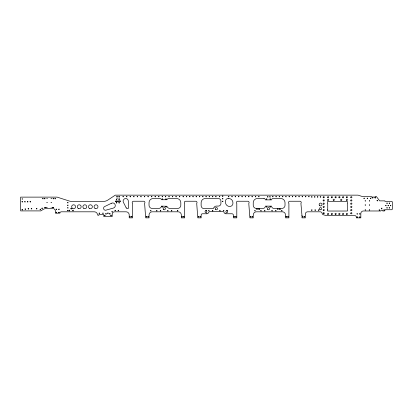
<?xml version="1.0" encoding="UTF-8"?>
<svg xmlns="http://www.w3.org/2000/svg" width="413" height="413" viewBox="0 0 413 413"><rect width="100%" height="100%" fill="white"/><g stroke="black" fill="none" stroke-linecap="round" stroke-linejoin="round"><path stroke-width="0.62" d="M206.732 213.769L206.846 213.764A2.086 2.086 0 0 0 208.715 212.328A1.301 1.301 0 0 1 209.84 211.683L222.943 211.683A1.301 1.301 0 0 1 224.001 212.225A2.086 2.086 0 0 0 225.906 213.764L226.014 213.769M206.846 213.764L202.463 213.764A1.301 1.301 0 0 0 201.162 215.07L201.162 217.857L197.775 217.857L196.712 203.397A1.306 1.306 0 0 0 196.567 201.544L196.356 201.394A1.306 1.306 0 0 0 195.607 201.239L185.607 201.239A1.301 1.301 0 0 0 184.879 201.461L184.683 201.621A1.301 1.301 0 0 0 184.694 203.47L184.694 217.857L181.307 217.857L181.307 214.941A3.128 3.128 0 0 0 178.184 211.812L152.185 211.812A3.128 3.128 0 0 0 149.057 214.941L149.057 217.857L145.67 217.857L144.607 203.397A1.306 1.306 0 0 0 144.462 201.544L144.251 201.394A1.306 1.306 0 0 0 143.502 201.239L133.502 201.239A1.301 1.301 0 0 0 132.779 201.461L132.578 201.621A1.301 1.301 0 0 0 132.594 203.47L132.594 217.857L129.207 217.857L129.207 214.941A3.128 3.128 0 0 0 126.079 211.812L114.566 211.812A2.344 2.344 0 0 0 112.222 214.161L112.222 216.505L103.782 216.505L103.782 214.548L98.883 214.548L98.883 215.333L97.582 215.07A3.258 3.258 0 0 0 94.324 211.812L61.238 211.812A1.301 1.301 0 0 0 59.937 213.118L55.507 213.247L55.507 211.502A3.128 3.128 0 0 0 52.379 208.374L47.082 208.374A7.816 7.816 0 0 0 42.875 209.603L40.841 210.904L20.65 210.904L20.65 197.12L57.123 197.12L69.239 201.017A7.816 7.816 0 0 0 71.635 201.394L103.487 201.394A7.816 7.816 0 0 0 107.798 200.099L115.294 195.142L358.092 195.142L362.263 196.521L371.38 196.521L371.38 197.042L375.288 197.042L375.288 196.521L376.382 196.521L379.661 200.873L384.926 200.873L384.926 201.394L391.829 201.394L392.35 201.916L392.35 209.21L391.829 209.732L384.926 209.732L384.926 210.46L384.405 210.981L382.712 210.981A0.914 0.914 0 0 0 381.798 210.067A0.914 0.914 0 0 0 380.889 210.981L363.435 210.981A2.607 2.607 0 0 0 360.828 213.588L360.828 217.857L356.398 217.857L356.398 217.414A1.951 1.951 0 0 0 354.447 215.462L325.79 215.462L323.302 214.755A1.564 1.564 0 0 1 322.197 213.65A1.951 1.951 0 0 0 320.245 211.812L307.577 211.812A2.215 2.215 0 0 0 305.367 214.027L305.367 217.857L301.98 217.857L301.98 215.462M225.906 213.764L231.91 213.764A1.502 1.502 0 0 1 233.412 215.266L233.412 217.857L236.799 217.857L236.799 203.47A1.301 1.301 0 0 1 236.783 201.621L236.985 201.461A1.301 1.301 0 0 1 237.707 201.239L247.712 201.239A1.306 1.306 0 0 1 248.456 201.405L248.662 201.554A1.306 1.306 0 0 1 248.786 203.403L249.875 217.857L253.262 217.857L253.262 214.941A3.128 3.128 0 0 1 256.39 211.812L282.389 211.812A3.128 3.128 0 0 1 285.512 214.941L285.512 217.857L288.899 217.857L288.899 203.47A1.301 1.301 0 0 1 288.888 201.621L289.085 201.461A1.301 1.301 0 0 1 289.812 201.239L299.812 201.239A1.306 1.306 0 0 1 300.561 201.394L300.772 201.544A1.306 1.306 0 0 1 300.917 203.397L301.98 215.643M377.017 200.579C377.673 201.998 378.04 199.391 377.017 200.579M105.661 213.8C106.358 215.379 106.812 212.514 105.661 213.8M115.299 201.167L115.635 201.735L120.472 201.73L120.766 201.394L120.426 200.873L115.304 201.126M327.354 209.938L327.354 210.511A0.521 0.521 0 0 0 327.876 211.033L347.152 211.033A0.521 0.521 0 0 0 347.674 210.511L347.333 209.603L347.281 203.609L347.658 203.32L347.674 202.045A0.521 0.521 0 0 0 347.152 201.523L327.876 201.523A0.521 0.521 0 0 0 327.354 202.045L327.364 203.32L327.741 203.609L327.741 209.603L327.364 209.892M383.811 210C384.307 211.265 384.756 209.03 383.811 210M110.679 215.41C111.288 217.021 111.892 214.182 110.679 215.41M111.877 211.714C112.3 213.005 112.878 210.795 111.877 211.714M22.09 198.932C22.41 199.923 22.865 198.23 22.09 198.932M21.966 201.683C22.447 203.175 23.128 200.63 21.966 201.683M21.966 209.628C22.447 211.12 23.128 208.575 21.966 209.628M24.651 201.683C25.126 203.175 25.807 200.63 24.651 201.683M25.038 209.03C25.518 210.522 26.2 207.976 25.038 209.03M27.33 201.683C27.81 203.175 28.492 200.63 27.33 201.683M28.115 208.73C28.59 210.222 29.277 207.677 28.115 208.73M30.015 201.683C30.495 203.175 31.176 200.63 30.015 201.683M31.187 208.611C31.667 210.103 32.348 207.558 31.187 208.611M36.344 208.611C36.824 210.103 37.506 207.558 36.344 208.611M40.046 209.37C40.526 210.862 41.207 208.317 40.046 209.37M42.647 198.514C43.097 199.902 43.732 197.528 42.647 198.514M41.816 208.224C42.296 209.716 42.978 207.171 41.816 208.224M44.475 198.514C44.919 199.902 45.554 197.528 44.475 198.514M44.599 207.532L45.053 207.656L44.599 207.532M45.642 207.532L46.096 207.656L45.642 207.532M46.912 198.493L47.165 198.56L46.912 198.493M46.912 202.613L47.165 202.68L46.912 202.613M46.912 207.558L47.154 207.662L46.927 207.527M51.083 198.493L51.336 198.56L51.083 198.493M51.083 202.613L51.336 202.68L51.083 202.613M51.083 207.558L51.114 207.502M53.07 198.514C53.514 199.902 54.155 197.528 53.07 198.514M52.152 207.532L52.606 207.656L52.152 207.532M53.194 207.532L53.649 207.656L53.194 207.532M54.893 198.514C55.342 199.902 55.977 197.528 54.893 198.514M56.065 209.246C56.514 210.64 57.149 208.26 56.065 209.246M56.065 212.37C56.514 213.764 57.149 211.389 56.065 212.37M58.672 209.246C59.116 210.64 59.756 208.26 58.672 209.246M58.672 212.37C59.116 213.764 59.756 211.389 58.672 212.37M67.582 202.607C67.995 203.903 68.584 201.694 67.582 202.607M67.582 205.215C67.995 206.505 68.584 204.301 67.582 205.215M67.582 207.822C67.995 209.112 68.584 206.908 67.582 207.822M67.582 210.424C67.995 211.719 68.584 209.51 67.582 210.424M68.992 210.393C69.565 212.184 70.386 209.128 68.992 210.393M70.814 208.565C71.387 210.356 72.208 207.305 70.814 208.565M72.636 210.393C73.215 212.184 74.03 209.128 72.636 210.393M99.074 213.16C99.492 214.455 100.08 212.246 99.074 213.16M102.723 213.16C103.136 214.455 103.73 212.246 102.723 213.16M107.587 213.134C108.113 214.775 108.862 211.977 107.587 213.134M116.218 199.598C116.698 201.09 117.38 198.545 116.218 199.598M114.969 210.424C115.382 211.719 115.976 209.51 114.969 210.424M116.74 196.474C117.22 197.966 117.901 195.421 116.74 196.474M116.218 202.726C116.698 204.218 117.38 201.673 116.218 202.726M116.869 198.07C117.189 199.061 117.633 197.378 116.869 198.07M118.825 196.474C119.305 197.966 119.987 195.421 118.825 196.474M118.825 199.598C119.305 201.09 119.987 198.545 118.825 199.598M118.949 198.07C119.259 199.066 119.734 197.368 118.949 198.07M118.825 202.726C119.305 204.218 119.987 201.673 118.825 202.726M118.092 210.424C118.51 211.719 119.099 209.51 118.092 210.424M122.914 196.511C123.327 197.806 123.921 195.602 122.914 196.511M126.476 196.511C126.889 197.806 127.483 195.602 126.476 196.511M130.038 196.511C130.456 197.806 131.045 195.602 130.038 196.511M129.677 216.649C130.152 218.141 130.833 215.596 129.677 216.649M133.606 196.511C134.019 197.806 134.612 195.602 133.606 196.511M131.37 216.649C131.845 218.141 132.527 215.596 131.37 216.649M137.168 196.511C137.581 197.806 138.174 195.602 137.168 196.511M140.73 196.511C141.148 197.806 141.736 195.602 140.73 196.511M144.297 196.511C144.71 197.806 145.304 195.602 144.297 196.511M147.859 196.511C148.272 197.806 148.866 195.602 147.859 196.511M146.14 216.649C146.62 218.141 147.302 215.596 146.14 216.649M147.833 216.649C148.313 218.141 148.995 215.596 147.833 216.649M151.421 196.511C151.839 197.806 152.428 195.602 151.421 196.511M150.528 210.687C150.941 211.977 151.535 209.773 150.528 210.687M154.989 196.511C155.402 197.806 155.995 195.602 154.989 196.511M156.517 210.687C156.935 211.977 157.523 209.773 156.517 210.687M158.551 196.511C158.964 197.806 159.557 195.602 158.551 196.511M160.296 210.687C160.709 211.977 161.302 209.773 160.296 210.687M162.113 196.511C162.531 197.806 163.12 195.602 162.113 196.511M162.118 199.014C162.536 200.305 163.125 198.101 162.118 199.014M162.118 206.83C162.536 208.121 163.125 205.917 162.118 206.83M165.272 196.511C165.685 197.806 166.279 195.602 165.272 196.511M165.768 199.014C166.181 200.305 166.775 198.101 165.768 199.014M165.768 206.83C166.181 208.121 166.775 205.917 165.768 206.83M168.788 196.511C169.206 197.806 169.795 195.602 168.788 196.511M167.59 210.687C168.003 211.977 168.597 209.773 167.59 210.687M172.304 196.511C172.722 197.806 173.31 195.602 172.304 196.511M171.369 210.687C171.782 211.977 172.376 209.773 171.369 210.687M175.824 196.511C176.237 197.806 176.831 195.602 175.824 196.511M177.358 210.687C177.776 211.977 178.364 209.773 177.358 210.687M179.34 196.511C179.753 197.806 180.347 195.602 179.34 196.511M182.985 196.511C183.403 197.806 183.991 195.602 182.985 196.511M181.777 216.649C182.257 218.141 182.938 215.596 181.777 216.649M183.47 216.649C183.95 218.141 184.632 215.596 183.47 216.649M186.253 196.511C186.671 197.806 187.259 195.602 186.253 196.511M189.521 196.511C189.934 197.806 190.527 195.602 189.521 196.511M192.788 196.511C193.201 197.806 193.795 195.602 192.788 196.511M196.056 196.511C196.469 197.806 197.058 195.602 196.056 196.511M199.319 196.511C199.737 197.806 200.326 195.602 199.319 196.511M198.24 216.649C198.72 218.141 199.402 215.596 198.24 216.649M199.933 216.649C200.413 218.141 201.095 215.596 199.933 216.649M202.587 196.511C203.005 197.806 203.594 195.602 202.587 196.511M205.855 196.511C206.268 197.806 206.861 195.602 205.855 196.511M209.123 196.511C209.536 197.806 210.129 195.602 209.123 196.511M208.622 210.687C209.035 211.977 209.628 209.773 208.622 210.687M212.39 196.511C212.803 197.806 213.392 195.602 212.39 196.511M212.401 210.687C212.814 211.977 213.407 209.773 212.401 210.687M215.653 196.511C216.071 197.806 216.66 195.602 215.653 196.511M219.303 196.511C219.716 197.806 220.31 195.602 219.303 196.511M219.695 210.687C220.108 211.977 220.697 209.773 219.695 210.687M222.426 196.098C222.844 197.388 223.433 195.184 222.426 196.098M222.426 198.699C222.844 199.995 223.433 197.791 222.426 198.699M222.426 201.307C222.844 202.597 223.433 200.393 222.426 201.307M223.469 210.687C223.887 211.977 224.476 209.773 223.469 210.687M228.42 196.511C228.833 197.806 229.427 195.602 228.42 196.511M231.776 196.511C232.189 197.806 232.782 195.602 231.776 196.511M235.131 196.511C235.544 197.806 236.138 195.602 235.131 196.511M233.882 216.649C234.357 218.141 235.038 215.596 233.882 216.649M235.575 216.649C236.05 218.141 236.732 215.596 235.575 216.649M238.487 196.511C238.9 197.806 239.494 195.602 238.487 196.511M241.842 196.511C242.255 197.806 242.849 195.602 241.842 196.511M245.198 196.511C245.611 197.806 246.205 195.602 245.198 196.511M248.554 196.511C248.967 197.806 249.56 195.602 248.554 196.511M251.909 196.511C252.322 197.806 252.916 195.602 251.909 196.511M250.345 216.649C250.825 218.141 251.507 215.596 250.345 216.649M252.038 216.649C252.519 218.141 253.2 215.596 252.038 216.649M255.265 196.511C255.678 197.806 256.272 195.602 255.265 196.511M254.733 210.687C255.146 211.977 255.74 209.773 254.733 210.687M256.643 209.03L256.974 209.169L256.659 208.988M258.621 196.511C259.034 197.806 259.627 195.602 258.621 196.511M257.098 209.03L257.449 209.128L257.118 208.988M258.662 209.03L259.013 209.128L258.662 209.03M259.116 209.03L259.467 209.128L259.116 209.03M260.722 210.687C261.14 211.977 261.728 209.773 260.722 210.687M264.501 210.687C264.919 211.977 265.507 209.773 264.501 210.687M266.323 199.014C266.741 200.305 267.33 198.101 266.323 199.014M267.448 196.784C267.923 198.276 268.61 195.731 267.448 196.784M266.323 206.83C266.741 208.121 267.33 205.917 266.323 206.83M269.663 196.784C270.138 198.276 270.825 195.731 269.663 196.784M269.973 199.014C270.386 200.305 270.98 198.101 269.973 199.014M269.973 206.83C270.386 208.121 270.98 205.917 269.973 206.83M272.58 196.511C272.993 197.806 273.582 195.602 272.58 196.511M271.795 210.687C272.208 211.977 272.802 209.773 271.795 210.687M275.858 196.511C276.276 197.806 276.865 195.602 275.858 196.511M275.574 210.687C275.987 211.977 276.581 209.773 275.574 210.687M277.484 209.03L277.835 209.128L277.5 208.988M279.142 196.511C279.56 197.806 280.148 195.602 279.142 196.511M277.939 209.03L278.274 209.169L277.959 208.988M279.503 209.03L279.854 209.128L279.503 209.03M279.957 209.03L280.308 209.128L279.957 209.03M282.425 196.511C282.838 197.806 283.432 195.602 282.425 196.511M281.568 210.687C281.981 211.977 282.569 209.773 281.568 210.687M285.708 196.511C286.121 197.806 286.715 195.602 285.708 196.511M285.982 216.649C286.462 218.141 287.143 215.596 285.982 216.649M288.992 196.511C289.405 197.806 289.998 195.602 288.992 196.511M287.675 216.649C288.155 218.141 288.837 215.596 287.675 216.649M292.244 196.511C292.662 197.806 293.251 195.602 292.244 196.511M295.527 196.511C295.945 197.806 296.534 195.602 295.527 196.511M298.811 196.511C299.224 197.806 299.817 195.602 298.811 196.511M302.094 196.511C302.507 197.806 303.101 195.602 302.094 196.511M302.445 216.649C302.925 218.141 303.607 215.596 302.445 216.649M305.377 196.511C305.79 197.806 306.384 195.602 305.377 196.511M304.138 216.649C304.618 218.141 305.3 215.596 304.138 216.649M308.661 196.511C309.074 197.806 309.662 195.602 308.661 196.511M311.474 196.862C311.954 198.359 312.636 195.808 311.474 196.862M311.474 210.021C311.954 211.513 312.636 208.968 311.474 210.021M314.391 196.862C314.871 198.359 315.553 195.808 314.391 196.862M314.928 210.021C315.403 211.513 316.084 208.968 314.928 210.021M317.282 196.862C317.762 198.359 318.444 195.808 317.282 196.862M318.377 210.021C318.857 211.513 319.538 208.968 318.377 210.021M320.199 196.862C320.679 198.359 321.36 195.808 320.199 196.862M356.982 213.862C357.4 215.158 357.988 212.948 356.982 213.862M356.982 216.99C357.4 218.281 357.988 216.076 356.982 216.99M359.589 213.862C360.002 215.158 360.595 212.948 359.589 213.862M359.589 216.99C360.002 218.281 360.595 216.076 359.589 216.99M363.889 198.261C364.302 199.551 364.896 197.347 363.889 198.261M365.133 200.857C365.453 201.854 365.908 200.155 365.133 200.857M365.133 204.972C365.448 205.968 365.918 204.27 365.133 204.972M365.133 209.923C365.453 210.919 365.908 209.221 365.133 209.923M367.142 198.261C367.56 199.551 368.148 197.347 367.142 198.261M369.305 200.857C369.625 201.854 370.079 200.155 369.305 200.857M369.305 204.972C369.625 205.963 370.069 204.28 369.305 204.972M370.399 198.261C370.817 199.551 371.406 197.347 370.399 198.261M369.305 209.923C369.625 210.919 370.079 209.221 369.305 209.923M372.304 197.724C372.784 199.216 373.466 196.671 372.304 197.724M374.911 197.724C375.386 199.216 376.067 196.671 374.911 197.724M379.129 209.98C379.542 211.275 380.136 209.071 379.129 209.98M381.473 208.286C381.886 209.582 382.479 207.378 381.473 208.286M385.639 205.473C386.057 206.768 386.645 204.564 385.639 205.473M386.811 203.129C387.229 204.425 387.817 202.215 386.811 203.129M386.811 207.822C387.229 209.112 387.817 206.908 386.811 207.822M387.983 205.473C388.401 206.768 388.989 204.564 387.983 205.473M389.16 203.129C389.573 204.425 390.161 202.215 389.16 203.129M389.16 207.822C389.573 209.112 390.161 206.908 389.16 207.822M390.331 205.473C390.744 206.768 391.333 204.564 390.331 205.473M104.494 215.364C104.933 217.031 105.831 214.275 104.494 215.364M109.512 213.717C109.863 215.405 110.906 212.695 109.512 213.717M161.664 206.133L161.628 206.268A3.128 3.128 0 0 1 158.654 208.426L152.16 208.426A3.128 3.128 0 0 1 149.031 205.302L149.031 202.695A4.166 4.166 0 0 1 153.197 198.529L159.81 198.529A1.951 1.951 0 0 1 161.617 199.732L166.924 199.732A1.951 1.951 0 0 1 168.731 198.529L176.645 198.529A4.166 4.166 0 0 1 180.811 202.695L180.811 205.302A3.128 3.128 0 0 1 177.688 208.426L169.888 208.426A3.128 3.128 0 0 1 166.914 206.268L161.664 206.133M206.428 210.305L206.407 210.893A0.914 0.914 0 0 1 206.65 212.272A0.914 0.914 0 0 1 205.256 212.272A0.914 0.914 0 0 1 205.498 210.893L205.478 210.305L206.428 210.305M227.269 210.305L227.248 210.893A0.914 0.914 0 0 1 227.491 212.272A0.914 0.914 0 0 1 226.097 212.272A0.914 0.914 0 0 1 226.339 210.893L226.319 210.305L227.269 210.305M213.965 207.693L213.929 207.806A1.301 1.301 0 0 1 212.695 208.689L204.259 208.689A3.128 3.128 0 0 1 201.131 205.56L201.131 202.695A4.166 4.166 0 0 1 205.302 198.529L218.327 198.529A2.607 2.607 0 0 1 220.934 201.131L220.934 203.48A2.607 2.607 0 0 1 218.327 206.082L216.376 206.082A2.607 2.607 0 0 0 213.965 207.693M111.386 203.304L104.546 206.603A1.951 1.951 0 0 0 103.833 209.272A1.951 1.951 0 0 0 106.502 209.99L113.363 208.08A2.607 2.607 0 0 0 115.098 204.564A2.607 2.607 0 0 0 111.386 203.304M228.75 198.529L228.095 198.529A2.607 2.607 0 0 0 225.493 201.131L225.493 202.308A4.166 4.166 0 0 0 229.659 206.474L229.788 206.474A3.128 3.128 0 0 0 232.917 203.346L232.917 202.695A4.166 4.166 0 0 0 228.75 198.529M263.995 198.529L257.402 198.529A4.166 4.166 0 0 0 253.236 202.695L253.236 205.302A3.128 3.128 0 0 0 256.365 208.426L263.055 208.426A2.292 2.292 0 0 0 265.347 206.133L271.604 206.133A2.292 2.292 0 0 0 273.896 208.426L281.893 208.426A3.128 3.128 0 0 0 285.016 205.302L285.016 202.695A4.166 4.166 0 0 0 280.85 198.529L272.957 198.529A1.353 1.353 0 0 0 271.604 199.882L265.347 199.882A1.353 1.353 0 0 0 263.995 198.529M126.151 207.724L123.461 202.437A2.607 2.607 0 0 1 125.041 198.617A2.607 2.607 0 0 1 128.319 201.131L128.711 207.388A1.301 1.301 0 0 1 126.151 207.724M319.739 205.679A1.435 1.435 0 0 0 322.006 204.667A1.435 1.435 0 0 0 319.992 203.211A1.435 1.435 0 0 0 319.739 205.679M320.023 209.649A1.105 1.105 0 0 0 321.686 208.689A1.105 1.105 0 0 0 320.023 207.729A1.105 1.105 0 0 0 320.023 209.649M163.718 209.649A1.105 1.105 0 0 0 165.376 208.689A1.105 1.105 0 0 0 163.718 207.729A1.105 1.105 0 0 0 163.718 209.649M215.591 209.474A1.105 1.105 0 0 0 217.444 208.973A1.105 1.105 0 0 0 216.087 207.62A1.105 1.105 0 0 0 215.591 209.474M267.691 209.474A1.105 1.105 0 0 0 269.544 208.973A1.105 1.105 0 0 0 268.192 207.62A1.105 1.105 0 0 0 267.691 209.474M72.636 208.426A1.951 1.951 0 0 0 75.569 206.732A1.951 1.951 0 0 0 72.636 205.044A1.951 1.951 0 0 0 72.636 208.426M78.238 208.426A1.951 1.951 0 0 0 81.165 206.732A1.951 1.951 0 0 0 78.238 205.044A1.951 1.951 0 0 0 78.238 208.426M83.839 208.426A1.951 1.951 0 0 0 86.766 206.732A1.951 1.951 0 0 0 83.839 205.044A1.951 1.951 0 0 0 83.839 208.426M89.44 208.426A1.951 1.951 0 0 0 92.367 206.732A1.951 1.951 0 0 0 89.44 205.044A1.951 1.951 0 0 0 89.44 208.426M95.042 208.426A1.951 1.951 0 0 0 97.969 206.732A1.951 1.951 0 0 0 95.042 205.044A1.951 1.951 0 0 0 95.042 208.426M323.281 197.651A0.599 0.599 0 0 0 324.282 197.383A0.599 0.599 0 0 0 323.549 196.645A0.599 0.599 0 0 0 323.281 197.651M327.834 197.744A0.599 0.599 0 0 0 328.733 197.228A0.599 0.599 0 0 0 327.834 196.707A0.599 0.599 0 0 0 327.834 197.744M331.463 197.651A0.599 0.599 0 0 0 332.465 197.383A0.599 0.599 0 0 0 331.732 196.645A0.599 0.599 0 0 0 331.463 197.651M335.335 197.744A0.599 0.599 0 0 0 336.234 197.228A0.599 0.599 0 0 0 335.335 196.707A0.599 0.599 0 0 0 335.335 197.744M339.088 197.744A0.599 0.599 0 0 0 339.987 197.228A0.599 0.599 0 0 0 339.088 196.707A0.599 0.599 0 0 0 339.088 197.744M342.842 197.744A0.599 0.599 0 0 0 343.74 197.228A0.599 0.599 0 0 0 342.842 196.707A0.599 0.599 0 0 0 342.842 197.744M346.466 197.651A0.599 0.599 0 0 0 347.467 197.383A0.599 0.599 0 0 0 346.734 196.645A0.599 0.599 0 0 0 346.466 197.651M350.895 197.651A0.599 0.599 0 0 0 351.897 197.383A0.599 0.599 0 0 0 351.164 196.645A0.599 0.599 0 0 0 350.895 197.651M350.895 200.852A0.599 0.599 0 0 0 351.897 200.584A0.599 0.599 0 0 0 351.164 199.851A0.599 0.599 0 0 0 350.895 200.852M346.59 200.351A0.599 0.599 0 0 0 347.488 199.83A0.599 0.599 0 0 0 346.59 199.314A0.599 0.599 0 0 0 346.59 200.351M340.962 200.351A0.599 0.599 0 0 0 341.861 199.83A0.599 0.599 0 0 0 340.962 199.314A0.599 0.599 0 0 0 340.962 200.351M333.461 200.351A0.599 0.599 0 0 0 334.36 199.83A0.599 0.599 0 0 0 333.461 199.314A0.599 0.599 0 0 0 333.461 200.351M323.281 200.852A0.599 0.599 0 0 0 324.282 200.584A0.599 0.599 0 0 0 323.549 199.851A0.599 0.599 0 0 0 323.281 200.852M327.834 200.351A0.599 0.599 0 0 0 328.733 199.83A0.599 0.599 0 0 0 327.834 199.314A0.599 0.599 0 0 0 327.834 200.351M323.405 204.151A0.599 0.599 0 0 0 324.303 203.635A0.599 0.599 0 0 0 323.405 203.113A0.599 0.599 0 0 0 323.405 204.151M323.281 207.264A0.599 0.599 0 0 0 324.282 206.996A0.599 0.599 0 0 0 323.549 206.257A0.599 0.599 0 0 0 323.281 207.264M323.405 210.563A0.599 0.599 0 0 0 324.303 210.041A0.599 0.599 0 0 0 323.405 209.525A0.599 0.599 0 0 0 323.405 210.563M323.281 213.671A0.599 0.599 0 0 0 324.282 213.402A0.599 0.599 0 0 0 323.549 212.669A0.599 0.599 0 0 0 323.281 213.671M327.71 214.321A0.599 0.599 0 0 0 328.712 214.053A0.599 0.599 0 0 0 327.979 213.32A0.599 0.599 0 0 0 327.71 214.321M331.587 214.419A0.599 0.599 0 0 0 332.486 213.898A0.599 0.599 0 0 0 331.587 213.382A0.599 0.599 0 0 0 331.587 214.419M335.335 214.419A0.599 0.599 0 0 0 336.234 213.898A0.599 0.599 0 0 0 335.335 213.382A0.599 0.599 0 0 0 335.335 214.419M338.965 214.321A0.599 0.599 0 0 0 339.966 214.053A0.599 0.599 0 0 0 339.233 213.32A0.599 0.599 0 0 0 338.965 214.321M342.842 214.419A0.599 0.599 0 0 0 343.74 213.898A0.599 0.599 0 0 0 342.842 213.382A0.599 0.599 0 0 0 342.842 214.419M346.59 214.419A0.599 0.599 0 0 0 347.488 213.898A0.599 0.599 0 0 0 346.59 213.382A0.599 0.599 0 0 0 346.59 214.419M350.895 213.671A0.599 0.599 0 0 0 351.897 213.402A0.599 0.599 0 0 0 351.164 212.669A0.599 0.599 0 0 0 350.895 213.671M350.895 210.465A0.599 0.599 0 0 0 351.897 210.196A0.599 0.599 0 0 0 351.164 209.463A0.599 0.599 0 0 0 350.895 210.465M351.019 207.357A0.599 0.599 0 0 0 351.917 206.841A0.599 0.599 0 0 0 351.019 206.319A0.599 0.599 0 0 0 351.019 207.357M350.895 204.058A0.599 0.599 0 0 0 351.897 203.79A0.599 0.599 0 0 0 351.164 203.057A0.599 0.599 0 0 0 350.895 204.058"/></g></svg>
